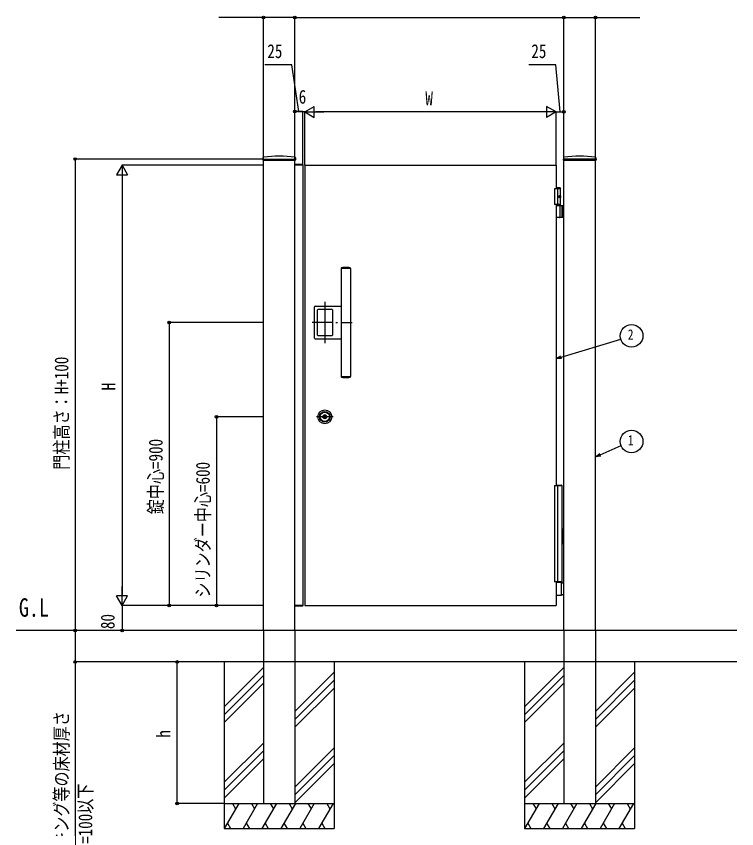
# Model space of a CAD drawing. Units: millimetres, scale not verified. Extents: x -4205 to 4205, y -2970 to 2970.
# Drawn here: x -1548 to 745, y -984 to 1601 of the extents above; entities that cross this region are included whole.
import ezdxf
from ezdxf.enums import TextEntityAlignment as Align

# ---------------------------------------------------------------- set-up
doc = ezdxf.new("R2010")
doc.units = ezdxf.units.MM
doc.header["$LTSCALE"] = 12
for name, color, linetype in [('0-2_USER1', 3, 'Continuous'), ('0-3_YKK_A1', 4, 'Continuous'), ('0-4_YKK_D', 6, 'Continuous')]:
    doc.layers.add(name, color=color, linetype=linetype)
doc.styles.add('ＭＳ ゴシック', font='')
doc.styles.get('ＭＳ ゴシック').set_extended_font_data('MS Gothic')

msp = doc.modelspace()

# ---------------------------------------------------------------- linework, layer by layer
at = {"layer": '0-3_YKK_A1'}
for p, q in [((-762.73, 1150.69), (-763.08, 1144.03)), ((-762.58, 1143.5), (-659.38, 1143.5)), ((-760.98, 1147), (-760.98, 1143.5)), ((-760.98, -353), (-760.98, 1143.5)), ((-660.98, -353), (-660.98, 1143.5)), ((-659.23, 1150.69), (-658.88, 1144.03)), ((193.27, 1150.69), (192.92, 1144.03)), ((193.42, 1143.5), (296.62, 1143.5)), ((195.02, -353), (195.02, 1143.5)), ((295.02, 1147), (295.02, 1143.5)), ((295.02, -353), (295.02, 1143.5)), ((296.77, 1150.69), (297.12, 1144.03)), ((-661.18, 1127), (-661.07, 1129.03)), ((-635.68, 1127), (-661.18, 1127)), ((-635.98, 1127), (-660.98, 1127)), ((-636.29, 1129.5), (-660.57, 1129.5)), ((-635.79, 1129.03), (-635.68, 1127)), ((-629.98, 1127), (-629.98, -273)), ((182.52, 1055), (170.02, 1055)), ((184.52, 1053), (170.02, 1053)), ((175.02, 1052), (175.02, 1002)), ((182.52, 1055), (184.52, 1053)), ((184.52, 999), (184.52, 1053)), ((182.21, 1027.42), (182.8, 1027.42)), ((182.21, 1026.58), (182.8, 1026.58)), ((183.22, 1029.1), (183.82, 1029.1)), ((183.22, 1024.9), (183.82, 1024.9)), ((184.52, 1002), (165.02, 1002)), ((170.02, 1002), (170.02, 108)), ((170.02, 999), (195.02, 999)), ((182.83, 962.5), (182.83, 997.5)), ((188.52, 999), (188.52, 961)), ((191.02, 999), (191.02, 961)), ((195.02, 961), (170.02, 961)), ((-489.23, 802), (-508.73, 802)), ((-513.98, 798.5), (-513.98, 455.5)), ((-485.98, 798.5), (-513.98, 798.5)), ((-513.68, 799.87), (-513.68, 798.5)), ((-512.7, 800.31), (-485.26, 800.31)), ((-483.98, 798.5), (-485.98, 798.5)), ((-484.28, 798.5), (-484.28, 799.87)), ((-483.98, 798.5), (-483.98, 455.5)), ((-598.98, 577.5), (-598.98, 676.5)), ((-596.98, 678.5), (-513.98, 678.5)), ((-565.98, 692.46), (-565.98, 561.66)), ((-588.98, 587), (-588.98, 667)), ((-543.48, 668.5), (-587.48, 668.5)), ((-541.98, 667), (-541.98, 587)), ((-539.26, 627), (-606.09, 627)), ((-530.95, 627), (-525.21, 627)), ((-515.44, 627), (-478.48, 627)), ((-596.98, 575.5), (-513.98, 575.5)), ((-587.48, 585.5), (-543.48, 585.5)), ((-513.98, 455.5), (-483.98, 455.5)), ((-513.68, 455.5), (-513.68, 454.13)), ((-485.26, 453.69), (-512.7, 453.69)), ((-508.73, 452), (-489.23, 452)), ((-484.28, 454.13), (-484.28, 455.5)), ((-538.98, 327), (-592.98, 327)), ((-570.14, 326.06), (-570.14, 327.94)), ((-569.84, 328.24), (-569.19, 328.24)), ((-569.84, 325.76), (-569.19, 325.76)), ((-569.08, 328.28), (-568.89, 328.4)), ((-569.08, 325.72), (-568.89, 325.6)), ((-568.89, 328.4), (-567.83, 328.41)), ((-568.89, 325.6), (-567.83, 325.59)), ((-567.83, 328.41), (-567.67, 327.83)), ((-567.83, 325.59), (-567.73, 325.96)), ((-567.58, 325.96), (-567.73, 325.96)), ((-567.48, 327.68), (-567.29, 327.68)), ((-567.02, 326.87), (-567.3, 326.15)), ((-567.02, 328.03), (-567.1, 327.81)), ((-567.02, 328.03), (-565.87, 328.03)), ((-566.88, 326.96), (-566.65, 326.96)), ((-566.5, 326.84), (-566.39, 326.21)), ((-564.94, 325.96), (-566.09, 325.96)), ((-565.46, 327.16), (-565.57, 327.79)), ((-565.08, 327.04), (-565.31, 327.04)), ((-564.94, 327.13), (-564.66, 327.85)), ((-564.94, 325.96), (-564.86, 326.19)), ((-564.48, 326.32), (-564.67, 326.32)), ((-564.38, 328.03), (-564.23, 328.03)), ((-564.14, 325.59), (-564.29, 326.17)), ((-564.14, 328.41), (-564.23, 328.03)), ((-563.07, 328.4), (-564.14, 328.41)), ((-563.07, 325.6), (-564.14, 325.59)), ((-562.88, 328.28), (-563.07, 328.4)), ((-562.88, 325.72), (-563.07, 325.6)), ((-562.12, 328.24), (-562.77, 328.24)), ((-562.12, 325.76), (-562.77, 325.76)), ((-561.82, 326.06), (-561.82, 327.94)), ((165.02, 108), (165.02, -198)), ((165.02, 108), (189.02, 108)), ((170.02, 110), (187.77, 110)), ((175.02, 108), (175.02, -198)), ((188.77, 108), (188.77, 109)), ((189.02, -28), (189.02, 108)), ((190.02, -28), (188.05, -28)), ((188.05, -28), (188.05, -78)), ((190.02, -28), (190.02, -78)), ((190.02, -78), (188.05, -78)), ((189.02, -198), (189.02, -78)), ((189.02, -198), (165.02, -198)), ((170.02, -198), (170.02, -273)), ((187.37, -200), (170.02, -200)), ((188.02, -200), (170.02, -200)), ((186.58, -201.5), (186.58, -238.5)), ((187.66, -200.09), (187.65, -200.08)), ((188.89, -200.92), (187.66, -200.09)), ((188.02, -198), (188.02, -200)), ((189.17, -201), (195.02, -201)), ((170.02, -240), (187.37, -240)), ((187.65, -239.92), (187.66, -239.91)), ((187.66, -239.91), (188.89, -239.08)), ((195.02, -239), (189.17, -239)), ((-661.18, -273), (-661.07, -275.03)), ((-635.68, -273), (-661.18, -273)), ((-636.29, -275.5), (-660.57, -275.5)), ((-635.79, -275.03), (-635.68, -273)), ((-629.98, -273), (170.02, -273)), ((745.02, -353), (-1548.03, -353)), ((-760.98, -353), (-760.98, -903)), ((-660.98, -353), (-660.98, -903)), ((195.02, -353), (195.02, -903)), ((295.02, -353), (295.02, -903)), ((745.02, -453), (-1146.71, -453)), ((-885.98, -453), (-885.98, -983)), ((-535.98, -453), (-535.98, -983)), ((70.02, -453), (70.02, -983)), ((420.02, -453), (420.02, -983)), ((-760.98, -470.79), (-885.98, -595.79)), ((-535.98, -485.79), (-660.98, -610.79)), ((195.02, -470.79), (70.02, -595.79)), ((420.02, -485.79), (295.02, -610.79)), ((-760.98, -495.79), (-885.98, -620.79)), ((-535.98, -510.79), (-660.98, -635.79)), ((195.02, -495.79), (70.02, -620.79)), ((420.02, -510.79), (295.02, -635.79)), ((-760.98, -520.79), (-885.98, -645.79)), ((-535.98, -535.79), (-660.98, -660.79)), ((195.02, -520.79), (70.02, -645.79)), ((420.02, -535.79), (295.02, -660.79)), ((-760.98, -710.79), (-885.98, -835.79)), ((195.02, -710.79), (70.02, -835.79)), ((-760.98, -735.79), (-885.98, -860.79)), ((-535.98, -725.79), (-660.98, -850.79)), ((195.02, -735.79), (70.02, -860.79)), ((420.02, -725.79), (295.02, -850.79)), ((-760.98, -760.79), (-885.98, -885.79)), ((-535.98, -750.79), (-660.98, -875.79)), ((195.02, -760.79), (70.02, -885.79)), ((420.02, -750.79), (295.02, -875.79)), ((-535.98, -775.79), (-660.98, -900.79)), ((420.02, -775.79), (295.02, -900.79)), ((-885.98, -903), (-535.98, -903)), ((-839.79, -903), (-885.98, -983)), ((-859.79, -903), (-849.79, -920.32)), ((-779.79, -903), (-825.98, -983)), ((-799.79, -903), (-789.79, -920.32)), ((-719.79, -903), (-765.98, -983)), ((-760.98, -903), (-660.98, -903)), ((-739.79, -903), (-729.79, -920.32)), ((-659.79, -903), (-705.98, -983)), ((-679.79, -903), (-669.79, -920.32)), ((-599.79, -903), (-645.98, -983)), ((-619.79, -903), (-609.79, -920.32)), ((-539.79, -903), (-585.98, -983)), ((-559.79, -903), (-549.79, -920.32)), ((70.02, -903), (420.02, -903)), ((116.21, -903), (70.02, -983)), ((96.21, -903), (106.21, -920.32)), ((176.21, -903), (130.02, -983)), ((156.21, -903), (166.21, -920.32)), ((236.21, -903), (190.02, -983)), ((195.02, -903), (295.02, -903)), ((216.21, -903), (226.21, -920.32)), ((296.21, -903), (250.02, -983)), ((276.21, -903), (286.21, -920.32)), ((356.21, -903), (310.02, -983)), ((336.21, -903), (346.21, -920.32)), ((416.21, -903), (370.02, -983)), ((396.21, -903), (406.21, -920.32)), ((-875.98, -965.68), (-865.98, -983)), ((-815.98, -965.68), (-805.98, -983)), ((-755.98, -965.68), (-745.98, -983)), ((-695.98, -965.68), (-685.98, -983)), ((-635.98, -965.68), (-625.98, -983)), ((-575.98, -965.68), (-565.98, -983)), ((80.02, -965.68), (90.02, -983)), ((140.02, -965.68), (150.02, -983)), ((200.02, -965.68), (210.02, -983)), ((260.02, -965.68), (270.02, -983)), ((320.02, -965.68), (330.02, -983)), ((380.02, -965.68), (390.02, -983)), ((-885.98, -983), (-535.98, -983)), ((70.02, -983), (420.02, -983))]:
    msp.add_line(p, q, dxfattribs=at)
for points in [[(-760.98, 1147), (-660.98, 1147), (-660.98, 1143.5)], [(295.02, 1147), (195.02, 1147), (195.02, 1143.5)], [(-635.98, 1127), (-635.98, -273), (-660.98, -273)], [(-629.98, 1127), (170.02, 1127), (170.02, 1052)], [(184.52, 1052), (165.02, 1052), (165.02, 1002)], [(182.8, 1027.42), (182.91, 1027.44), (183.02, 1027.48), (183.12, 1027.56), (183.21, 1027.67), (183.28, 1027.79), (183.32, 1027.94), (183.34, 1028.1), (183.34, 1028.26)], [(183.34, 1025.74), (183.34, 1025.9), (183.32, 1026.06), (183.28, 1026.21), (183.21, 1026.33), (183.12, 1026.44), (183.02, 1026.52), (182.91, 1026.56), (182.8, 1026.58)], [(183.93, 1028.26), (183.96, 1028.1), (184, 1027.94), (184.07, 1027.79), (184.15, 1027.67), (184.25, 1027.56), (184.31, 1027.51)], [(184.31, 1026.49), (184.25, 1026.44), (184.15, 1026.33), (184.07, 1026.21), (184, 1026.06), (183.96, 1025.9), (183.93, 1025.74)]]:
    msp.add_lwpolyline(points, dxfattribs=at)
for radius in [22, 17, 15, 6.35, 5.6, 4.3]:
    msp.add_circle((-565.98, 327), radius, dxfattribs=at)
for centre, radius, start, end in [((-762.58, 1144), 0.5, 177, 270), ((-760.73, 1150.58), 2, 99.00123, 177), ((-710.98, 836.5), 320, 80.99877, 99.00123), ((-661.23, 1150.58), 2, 3, 80.99877), ((-659.38, 1144), 0.5, 270, 3), ((193.42, 1144), 0.5, 177, 270), ((195.27, 1150.58), 2, 99.00123, 177), ((245.02, 836.5), 320, 80.99877, 99.00123), ((294.77, 1150.58), 2, 3, 80.99877), ((296.62, 1144), 0.5, 270, 3), ((-660.57, 1129), 0.5, 90, 177), ((-636.29, 1129), 0.5, 3, 90), ((181.33, 997.5), 1.5, 0, 90), ((181.33, 962.5), 1.5, 270, 0), ((-498.98, 763.22), 40, 104.21682, 110.76843), ((-508.73, 801.7), 0.3, 90, 104.21682), ((-508.73, 801.7), 0.3, 61.29529, 90), ((-498.98, 819.51), 20, 241.29529, 250.4307), ((-498.98, 819.51), 20, 289.5693, 298.70471), ((-489.23, 801.7), 0.3, 90, 118.70471), ((-489.23, 801.7), 0.3, 75.78318, 90), ((-498.98, 763.22), 40, 69.23157, 75.78318), ((-512.88, 799.87), 0.8, 110.76843, 180), ((-505.58, 800.94), 0.3, 250.4307, 279.9206), ((-498.98, 763.22), 38, 80.0794, 99.9206), ((-492.38, 800.94), 0.3, 260.0794, 289.5693), ((-485.08, 799.87), 0.8, 0, 69.23157), ((-596.98, 676.5), 2, 90, 180), ((-587.48, 667), 1.5, 90, 180), ((-587.48, 667), 1.5, 90, 180), ((-543.48, 667), 1.5, 0, 90), ((-543.48, 667), 1.5, 0, 90), ((-596.98, 577.5), 2, 180, 270), ((-587.48, 587), 1.5, 180, 270), ((-587.48, 587), 1.5, 180, 270), ((-543.48, 587), 1.5, 270, 0), ((-543.48, 587), 1.5, 270, 0), ((-512.88, 454.13), 0.8, 180, 249.23157), ((-498.98, 490.78), 40, 249.23157, 255.78318), ((-508.73, 452.3), 0.3, 255.78318, 270), ((-508.73, 452.3), 0.3, 270, 298.70471), ((-498.98, 434.49), 20, 109.5693, 118.70471), ((-505.58, 453.06), 0.3, 80.0794, 109.5693), ((-498.98, 490.78), 38, 260.0794, 279.9206), ((-492.38, 453.06), 0.3, 70.4307, 99.9206), ((-498.98, 434.49), 20, 61.29529, 70.4307), ((-489.23, 452.3), 0.3, 241.29529, 270), ((-489.23, 452.3), 0.3, 270, 284.21682), ((-498.98, 490.78), 40, 284.21682, 290.76843), ((-485.08, 454.13), 0.8, 290.76843, 0), ((-569.84, 327.94), 0.3, 90, 180), ((-569.84, 326.06), 0.3, 180, 270), ((-569.19, 328.44), 0.2, 270, 305), ((-569.19, 325.56), 0.2, 55, 90), ((-567.48, 327.88), 0.2, 195, 270), ((-567.58, 326.26), 0.3, 270, 338), ((-567.29, 327.88), 0.2, 270, 340), ((-566.88, 326.81), 0.15, 90, 158), ((-566.65, 326.81), 0.15, 10, 90), ((-566.09, 326.26), 0.3, 190, 270), ((-565.87, 327.73), 0.3, 10, 90), ((-565.31, 327.19), 0.15, 190, 270), ((-565.08, 327.19), 0.15, 270, 338), ((-564.67, 326.12), 0.2, 90, 160), ((-564.38, 327.73), 0.3, 90, 158), ((-564.48, 326.12), 0.2, 15, 90), ((-562.77, 328.44), 0.2, 235, 270), ((-562.77, 325.56), 0.2, 90, 125), ((-562.12, 327.94), 0.3, 0, 90), ((-562.12, 326.06), 0.3, 270, 0), ((187.77, 109), 1, 0, 90), ((187.37, -200.5), 0.5, 56.30993, 90), ((189.17, -200.5), 0.5, 236.30993, 270.00001), ((187.37, -239.5), 0.5, 270, 303.69007), ((189.17, -239.5), 0.5, 89.99999, 123.69007), ((-660.57, -275), 0.5, 183, 270), ((-636.29, -275), 0.5, 270, 357)]:
    msp.add_arc(centre, radius, start, end, dxfattribs=at)
msp.add_ellipse((181.86, 1027), major_axis=(0, -3.5), ratio=0.707107, dxfattribs=at)
for centre, start_param, end_param in [((175.85, 1027), 4.6657054, 4.7590726), ((177.04, 1027), 4.8528504, 4.9478932), ((177.04, 1027), 4.4768847, 4.5719276), ((177.63, 1027), 4.8528504, 4.9478932), ((177.63, 1027), 4.4768847, 4.5719276)]:
    msp.add_ellipse(centre, major_axis=(0, 9), ratio=0.707107, start_param=start_param, end_param=end_param, dxfattribs=at)
at = {"layer": '0-4_YKK_D'}
for p, q in [((-760.98, 1148), (-760.98, 1598)), ((-660.98, 1148), (-660.98, 1598)), ((-660.98, 1148), (-660.98, 1598)), ((-660.98, 1597), (195.02, 1597)), ((195.02, 1148), (195.02, 1598)), ((195.02, 1148), (195.02, 1598)), ((295.02, 1148), (295.02, 1598)), ((-660.98, 1148), (-660.98, 1299)), ((-635.98, 1298), (-660.98, 1298)), ((-635.98, 1297), (-652.98, 1297)), ((-635.98, 1128), (-635.98, 1299)), ((-635.98, 1128), (-635.98, 1298)), ((-629.98, 1297), (-635.98, 1297)), ((-629.98, 1297), (-599.67, 1314.5)), ((-629.98, 1128), (-629.98, 1298)), ((-629.98, 1128), (-629.98, 1298)), ((-629.98, 1297), (-612.98, 1297)), ((-629.98, 1297), (-599.67, 1279.5)), ((-629.98, 1297), (-569.36, 1297)), ((-599.67, 1279.5), (-599.67, 1314.5)), ((135.02, 1297), (-594.98, 1297)), ((170.02, 1297), (109.4, 1297)), ((170.02, 1297), (139.71, 1314.5)), ((139.71, 1314.5), (139.71, 1279.5)), ((170.02, 1297), (139.71, 1279.5)), ((170.02, 1128), (170.02, 1298)), ((170.02, 1128), (170.02, 1298)), ((170.02, 1297), (195.02, 1297)), ((195.02, 1148), (195.02, 1298)), ((-761.98, 1147), (-1361.98, 1147)), ((-1360.98, 1147), (-1360.98, -353)), ((-1210.98, 1127), (-1228.48, 1096.69)), ((-761.98, 1127), (-1211.98, 1127)), ((-1210.98, 1127), (-1193.48, 1096.69)), ((-1210.98, 1127), (-1210.98, 1066.38)), ((-1228.48, 1096.69), (-1193.48, 1096.69)), ((-1210.98, 1092), (-1210.98, -238)), ((-761.98, 627), (-1061.98, 627)), ((-1060.98, 627), (-1060.98, -273)), ((-761.98, 327), (-911.98, 327)), ((-910.98, 327), (-910.98, -273)), ((-1210.98, -273), (-1210.98, -212.38)), ((-1210.98, -273), (-1228.48, -242.69)), ((-1193.48, -242.69), (-1228.48, -242.69)), ((-1210.98, -273), (-1193.48, -242.69)), ((-761.98, -273), (-1211.98, -273)), ((-761.98, -273), (-1211.98, -273)), ((-1210.98, -273), (-1210.98, -353)), ((-761.98, -273), (-1061.98, -273)), ((-761.98, -273), (-911.98, -273)), ((-936.7, -353), (-1361.98, -353)), ((-936.7, -353), (-1211.98, -353)), ((-1147.71, -453), (-1361.98, -453)), ((-886.98, -453), (-1036.98, -453)), ((-1035.98, -903), (-1035.98, -453)), ((-886.98, -903), (-1036.98, -903))]:
    msp.add_line(p, q, dxfattribs=at)
for points in [[(-660.98, 1597), (-760.98, 1597), (-902.78, 1597)], [(195.02, 1597), (295.02, 1597), (436.82, 1597)], [(-648.48, 1298), (-670.5, 1447), (-756.9, 1447)], [(182.52, 1297), (169.73, 1447), (83.33, 1447)], [(170.02, 512.07), (186.29, 517), (375.91, 574.42)], [(187.61, 512.64), (170.02, 512.07), (184.97, 521.36)], [(295.02, 199.43), (310.59, 206.26), (376.81, 235.32)], [(312.42, 202.09), (295.02, 199.43), (308.76, 210.44)], [(-1360.98, -353), (-1360.98, -453), (-1360.98, -1337.2)]]:
    msp.add_lwpolyline(points, dxfattribs=at)
for centre, radius in [((-760.98, 1597), 4.25), ((-660.98, 1597), 4.25), ((-660.98, 1597), 4.25), ((195.02, 1597), 4.25), ((195.02, 1597), 4.25), ((295.02, 1597), 4.25), ((-660.98, 1298), 4.25), ((195.02, 1297), 4.25), ((-1360.98, 1147), 4.25), ((-1060.98, 627), 4.25), ((410.39, 584.77), 36), ((-910.98, 327), 4.25), ((410.39, 248.31), 36), ((-1060.98, -273), 4.25), ((-910.98, -273), 4.25), ((-1360.98, -353), 4.25), ((-1360.98, -353), 4.25), ((-1210.98, -353), 4.25), ((-1360.98, -453), 4.25), ((-1035.98, -453), 4.25), ((-1035.98, -903), 4.25)]:
    msp.add_circle(centre, radius, dxfattribs=at)

# ---------------------------------------------------------------- texts
at = {"layer": '0-2_USER1', "style": 'ＭＳ ゴシック', "width": 0.8}
msp.add_text('G.L', height=58.65, dxfattribs=at).set_placement((-1539.78, -326.59), align=Align.BOTTOM_LEFT)
at = {"layer": '0-4_YKK_D', "style": 'ＭＳ ゴシック', "width": 0.8}
for s, height, p in [('25', 43.99, (-748.9, 1455)), ('25', 43.99, (91.33, 1455)), ('6', 43.99, (-648.98, 1310)), ('W', 43.99, (-245.98, 1305)), ('2', 32.99, (398.39, 562.27)), ('1', 32.99, (398.39, 225.81))]:
    msp.add_text(s, height=height, dxfattribs=at).set_placement(p, align=Align.BOTTOM_LEFT)
for s, p in [('門柱高さ：H+100', (-1368.98, 158.6)), ('H', (-1218.98, 411)), ('錠中心=900', (-1068.98, 17)), ('シリンダー中心=600', (-918.98, -248.2)), ('80', (-1221.92, -348.2)), ('インターロッキング等の床材厚さ', (-1368.98, -1329.2)), ('h', (-1043.98, -694)), ('=100以下', (-1292.98, -1031.6))]:
    msp.add_text(s, height=43.99, rotation=90, dxfattribs=at).set_placement(p, align=Align.BOTTOM_LEFT)

doc.saveas('drawing.dxf')
